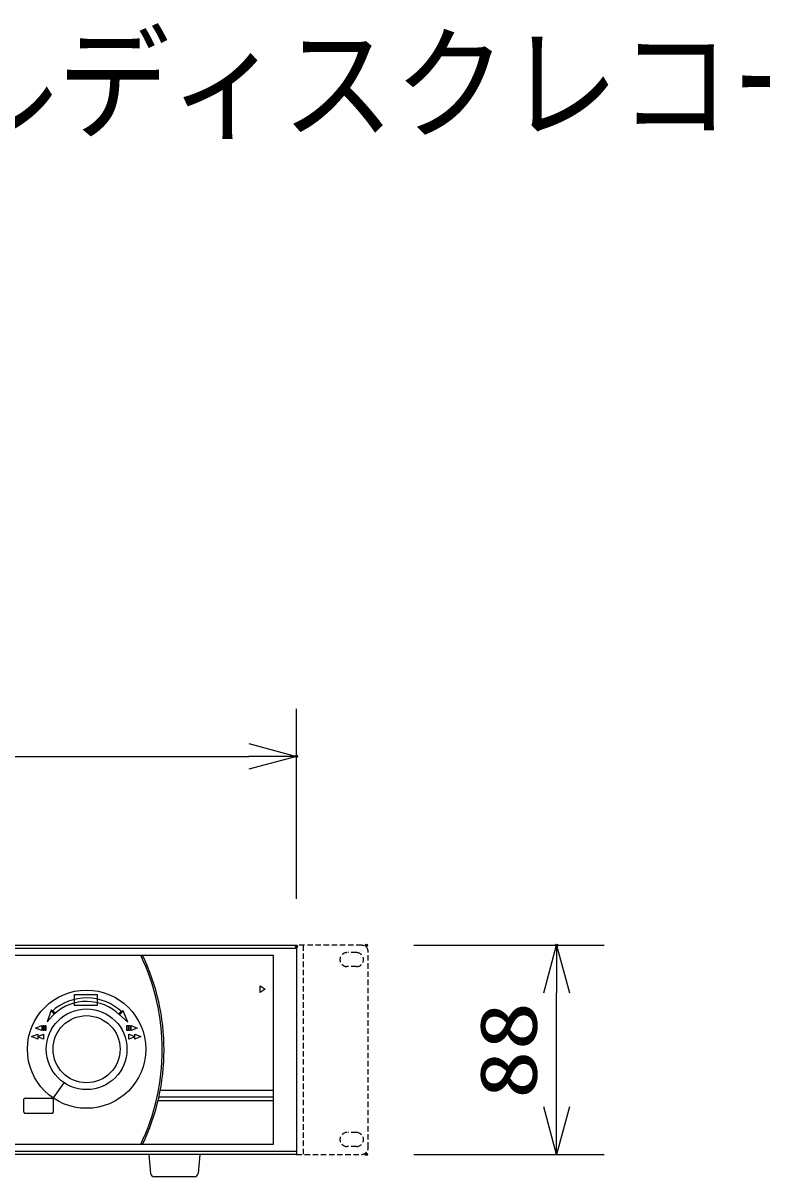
# Model space of a CAD drawing. Units: millimetres, scale not verified. Extents: x -63 to 63, y -57 to 57.
# Drawn here: x -18.05 to 13.04, y 8.82 to 57.39 of the extents above; entities that cross this region are included whole.
import ezdxf
from ezdxf.enums import TextEntityAlignment as Align

# ---------------------------------------------------------------- set-up
doc = ezdxf.new("R2010")
doc.units = ezdxf.units.MM
doc.header["$LTSCALE"] = 0.190236
doc.header["$PDMODE"] = 32
doc.header["$PDSIZE"] = 0.0951
doc.linetypes.add('DASHED1', pattern=[1.8, 1.2, -0.6])
for name, color, linetype in [('0-1_MOJI1', 2, 'Continuous'), ('0-2_GAIKEI', 1, 'Continuous'), ('0-3_WAKU', 3, 'Continuous'), ('0-4_DEFPOINTS', 7, 'Continuous')]:
    doc.layers.add(name, color=color, linetype=linetype)
doc.styles.add('ＭＳ ゴシック', font='')
doc.styles.get('ＭＳ ゴシック').set_extended_font_data('MS Gothic')

# ---------------------------------------------------------------- blocks, each defined once
blk = doc.blocks.new('_OPEN30')
at = {"layer": '0-4_DEFPOINTS'}
blk.add_line((0, 0), (-1, 0), dxfattribs=at)
blk.add_lwpolyline([(-1, 0.26795), (0, 0), (-1, -0.26795)], dxfattribs=at)

msp = doc.modelspace()

# ---------------------------------------------------------------- linework, layer by layer
at = {"layer": '0-2_GAIKEI', "color": 7}
for p, q in [((-48.5434, 18.5671), (-6.5433, 18.5671)), ((-6.5433, 18.5671), (-6.5433, 9.7671)), ((-6.5433, 9.7671), (-48.5434, 9.7671)), ((-12.7512, 9.7575), (-12.6797, 8.9588)), ((-10.6159, 9.7575), (-10.6873, 8.9588)), ((-10.84, 8.819), (-12.527, 8.819))]:
    msp.add_line(p, q, dxfattribs=at)
at = {"layer": '0-2_GAIKEI', "linetype": 'DASHED1'}
for p, q in [((-3.8049, 18.5671), (-6.5433, 18.5671)), ((-6.2652, 18.5671), (-6.2652, 9.7673)), ((-4.0182, 18.2607), (-4.3885, 18.2607)), ((-3.5242, 10.0479), (-3.5242, 18.2867)), ((-4.0182, 17.6722), (-4.4208, 17.6722)), ((-4.0182, 10.688), (-4.3885, 10.688)), ((-6.5443, 9.7673), (-3.8049, 9.7673)), ((-4.0182, 10.0995), (-4.4208, 10.0995))]:
    msp.add_line(p, q, dxfattribs=at)
at = {"layer": '0-2_GAIKEI'}
for p, q in [((-48.5434, 18.4495), (-6.5433, 18.4495)), ((-47.5305, 18.1465), (-7.5319, 18.1465)), ((-7.5319, 18.1465), (-7.5319, 10.1876)), ((-8.0779, 16.8603), (-7.8576, 16.722)), ((-8.0779, 16.5835), (-8.0779, 16.8603)), ((-7.8576, 16.722), (-8.0779, 16.5835)), ((-15.8827, 16.4948), (-14.9285, 16.4948)), ((-15.8827, 16.0352), (-15.8827, 16.4948)), ((-14.9285, 16.0352), (-15.8827, 16.0352)), ((-14.9285, 16.4948), (-14.9285, 16.0352)), ((-16.8671, 15.8396), (-17.0341, 15.3472)), ((-17.0341, 15.3472), (-16.6934, 15.721)), ((-16.6934, 15.721), (-16.8671, 15.8396)), ((-16.8393, 15.7813), (-16.7384, 15.6717)), ((-13.8355, 15.8167), (-14.0315, 15.6831)), ((-14.0315, 15.6831), (-13.6446, 15.3386)), ((-13.9845, 15.6433), (-13.8816, 15.7504)), ((-13.6446, 15.3386), (-13.8355, 15.8167)), ((-17.5182, 15.0865), (-17.2616, 15.1869)), ((-17.2616, 14.9862), (-17.5182, 15.0865)), ((-17.2616, 15.1869), (-17.2616, 14.9862)), ((-17.217, 15.1871), (-17.1685, 15.1871)), ((-17.217, 14.9868), (-17.217, 15.1871)), ((-17.1685, 15.1871), (-17.1685, 14.9868)), ((-17.1332, 15.1871), (-17.0854, 15.1871)), ((-17.1332, 14.9868), (-17.1332, 15.1871)), ((-17.0854, 15.1871), (-17.0854, 14.9868)), ((-13.6777, 15.1871), (-13.6296, 15.1871)), ((-13.6777, 14.9868), (-13.6777, 15.1871)), ((-13.6296, 15.1871), (-13.6296, 14.9868)), ((-13.5942, 15.1871), (-13.5461, 15.1871)), ((-13.5942, 14.9868), (-13.5942, 15.1871)), ((-13.5461, 15.1871), (-13.5461, 14.9868)), ((-13.5013, 15.1869), (-13.2447, 15.0865)), ((-13.5013, 14.9862), (-13.5013, 15.1869)), ((-13.2447, 15.0865), (-13.5013, 14.9862)), ((-17.6876, 14.724), (-17.4271, 14.8244)), ((-17.4271, 14.6238), (-17.6876, 14.724)), ((-17.4271, 14.7314), (-17.1855, 14.8244)), ((-17.4271, 14.8244), (-17.4271, 14.7314)), ((-17.1855, 14.6238), (-17.4271, 14.7168)), ((-17.4271, 14.7168), (-17.4271, 14.6238)), ((-17.1685, 14.9868), (-17.217, 14.9868)), ((-17.1855, 14.8244), (-17.1855, 14.6238)), ((-17.0854, 14.9868), (-17.1332, 14.9868)), ((-13.6296, 14.9868), (-13.6777, 14.9868)), ((-13.5461, 14.9868), (-13.5942, 14.9868)), ((-13.5913, 14.8244), (-13.3497, 14.7314)), ((-13.5913, 14.6238), (-13.5913, 14.8244)), ((-13.3497, 14.7168), (-13.5913, 14.6238)), ((-13.3497, 14.8244), (-13.0894, 14.724)), ((-13.3497, 14.7314), (-13.3497, 14.8244)), ((-13.0894, 14.724), (-13.3497, 14.6238)), ((-13.3497, 14.6238), (-13.3497, 14.7168)), ((-16.3352, 12.7813), (-16.7797, 12.1505)), ((-12.3329, 12.1941), (-7.5379, 12.1941)), ((-12.2842, 12.4715), (-7.5379, 12.4715)), ((-18.0107, 11.5431), (-18.0107, 12.0872)), ((-17.9618, 12.1361), (-16.8239, 12.1361)), ((-16.7752, 12.0872), (-16.7752, 11.5431)), ((-12.3625, 12.0323), (-7.5379, 12.0323)), ((-16.8239, 11.4942), (-17.9618, 11.4942)), ((-6.5433, 9.8848), (-48.5434, 9.8848)), ((-7.5319, 10.1876), (-47.5305, 10.1876))]:
    msp.add_line(p, q, dxfattribs=at)
for centre, radius in [((-15.3767, 14.1946), 2.4882), ((-15.3766, 14.1946), 1.6982), ((-15.3767, 14.1946), 1.4119)]:
    msp.add_circle(centre, radius, dxfattribs=at)
at = {"layer": '0-2_GAIKEI', "linetype": 'DASHED1'}
for centre, radius, start, end in [((-3.8055, 18.2858), 0.2813, 0.17588, 89.86282), ((-4.421, 17.9665), 0.2943, 89.96312, 270.03688), ((-4.0184, 17.9665), 0.2943, 270.03691, 89.96309), ((-4.421, 10.3937), 0.2943, 89.96312, 270.03688), ((-4.0184, 10.3937), 0.2943, 270.03691, 89.96309), ((-3.8056, 10.0486), 0.2813, 270.14538, 359.85462)]:
    msp.add_arc(centre, radius, start, end, dxfattribs=at)
at = {"layer": '0-2_GAIKEI'}
for centre, radius, start, end in [((-21.4306, 14.167), 9.2343, 334.47257, 25.52743), ((-21.3506, 14.167), 9.2343, 334.47257, 25.52743), ((-15.3768, 14.1936), 2.1586, 46.15516, 132.64831), ((-15.3766, 14.1949), 2.0089, 46.13756, 132.67982), ((-17.9616, 12.0871), 0.0491, 90.21014, 179.78986), ((-16.8241, 12.0871), 0.0491, 0.21014, 89.78986), ((-17.9619, 11.543), 0.0488, 179.92591, 270.07409), ((-16.8238, 11.543), 0.0488, 269.92591, 0.07409)]:
    msp.add_arc(centre, radius, start, end, dxfattribs=at)
at = {"layer": '0-2_GAIKEI', "color": 7}
for centre, radius, start, end in [((-12.524, 8.9755), 0.1566, 186.13216, 268.91136), ((-10.8429, 8.9755), 0.1565, 271.06561, 353.89087)]:
    msp.add_arc(centre, radius, start, end, dxfattribs=at)
at = {"layer": '0-3_WAKU'}
for p, q in [((-6.5433, 20.5218), (-6.5433, 28.5218)), ((-46.5434, 26.5218), (-8.5433, 26.5218)), ((-1.6001, 18.5671), (6.3999, 18.5671)), ((4.3999, 11.7673), (4.3999, 16.5671)), ((-1.6001, 9.7673), (6.3999, 9.7673))]:
    msp.add_line(p, q, dxfattribs=at)
at = {"layer": '0-4_DEFPOINTS'}
for p in [(-6.5433, 26.5218), (-6.5433, 18.5218), (-3.6001, 18.5671), (4.3999, 18.5671), (-3.6001, 9.7673)]:
    msp.add_point(p, dxfattribs=at)

# ---------------------------------------------------------------- block references
at = {"layer": '0-3_WAKU', "xscale": 2, "yscale": 2}
msp.add_blockref('_OPEN30', (-6.5433, 26.5218), dxfattribs=at)
for p, rotation in [((4.3999, 18.5671), 90), ((4.3999, 9.7673), 270)]:
    msp.add_blockref('_OPEN30', p, dxfattribs=dict(at, rotation=rotation))

# ---------------------------------------------------------------- texts
at = {"layer": '0-1_MOJI1', "style": 'ＭＳ ゴシック', "width": 0.9}
msp.add_text('デジタルディスクレコーダー', height=3.848, dxfattribs=at).set_placement((-35.5001, 51.7599), align=Align.BOTTOM_LEFT)
at = {"layer": '0-3_WAKU', "style": 'ＭＳ ゴシック', "width": 1.25}
msp.add_text('88', height=2.406, rotation=90, dxfattribs=at).set_placement((4.2904, 12.1003), align=Align.BOTTOM_LEFT)

doc.saveas('drawing.dxf')
